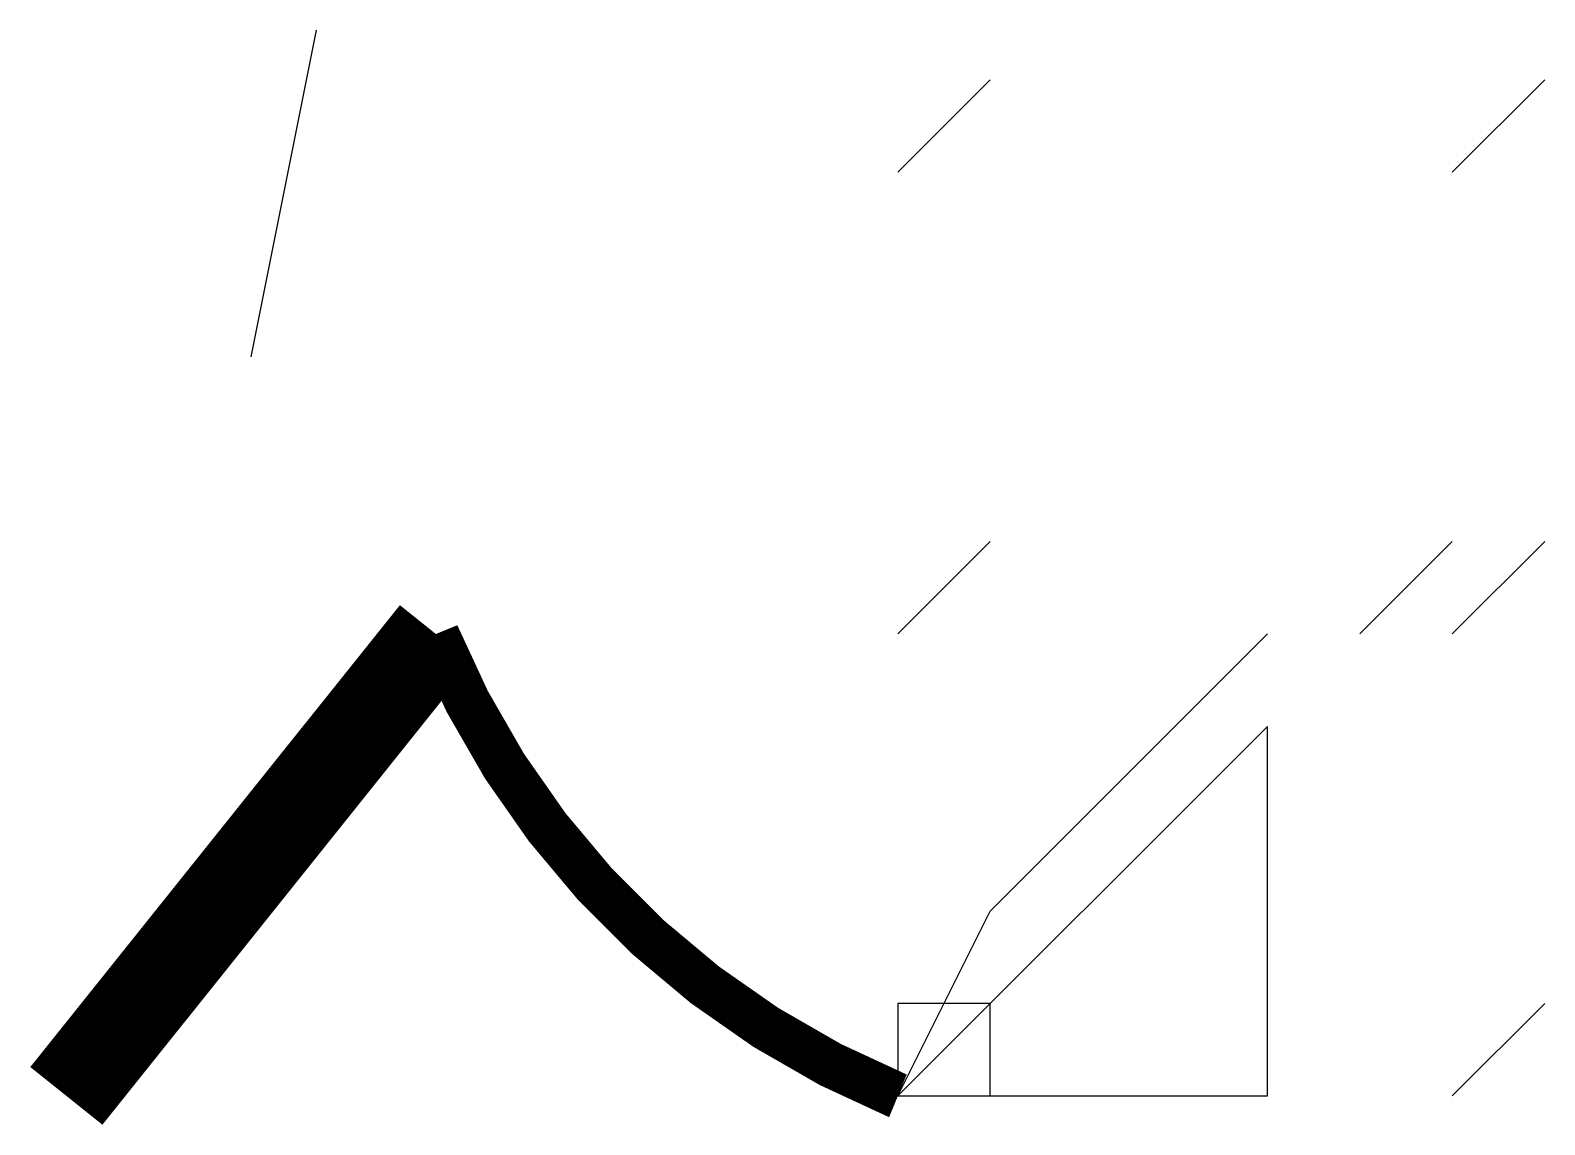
# Model space of a CAD drawing. Extents: x -9.4 to 7, y -0.3 to 11.5.
import ezdxf

# ---------------------------------------------------------------- set-up
doc = ezdxf.new("R2010")
doc.units = 0

# ---------------------------------------------------------------- blocks, each defined once
blk = doc.blocks.new('B1')
blk.add_line((0, 0), (1, 1))

msp = doc.modelspace()

# ---------------------------------------------------------------- linework, layer by layer
at = {"extrusion": (0, 0, -1)}
msp.add_lwpolyline([(0, 0, 0.5, 0.5, 0.2), (5, 5, 1, 1, 0), (9, 0, 0, 0, -1)], format="xyseb", dxfattribs=at)
msp.add_polyline3d([(0, 0, 0), (1, 2, 3), (4, 5, 6)])
at = {"layer": 'L1'}
msp.add_lwpolyline([(0, 0), (4, 0), (4, 4)], close=True, dxfattribs=at)

# ---------------------------------------------------------------- block references
at = {"row_count": 3, "column_count": 2, "row_spacing": 5, "column_spacing": 6}
msp.add_blockref('B1', (0, 0), dxfattribs=at)
msp.add_blockref('B1', (5, 5))
at = {"layer": 'L1', "extrusion": (0, 0, -1), "xscale": 2, "yscale": 3, "zscale": 0.5, "rotation": 45}
msp.add_blockref('B1', (7, 8, 1), dxfattribs=at)

# ---------------------------------------------------------------- meshes
mesh = msp.add_polyface()
corners = [(0, 0), (1, 0), (1, 1), (0, 1), (0, 0, 1), (1, 0, 1), (1, 1, 1)]
mesh.append_faces([[corners[k] for k in face] for face in [(0, 1, 2, 3), (4, 5, 6)]])
mesh = msp.add_polymesh((3, 3))
for k, corner in enumerate([(0, 0), (0, 0), (0, 0), (0, 0), (1, 1, 5), (0, 0), (0, 0), (0, 0), (0, 0)]):
    mesh.set_mesh_vertex(divmod(k, 3), corner)

doc.saveas('drawing.dxf')
